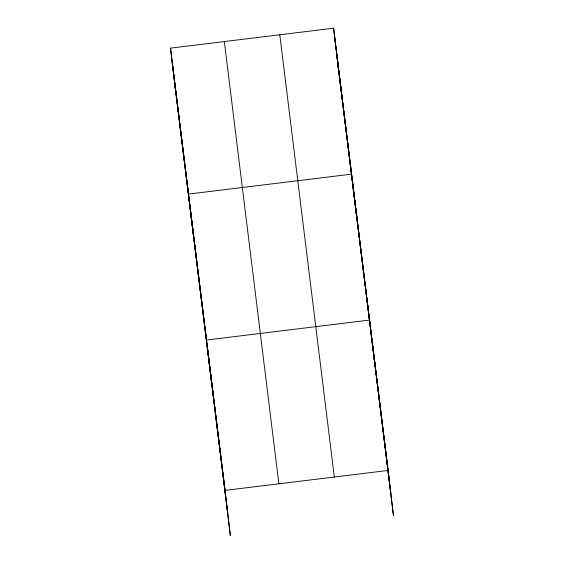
<?xml version="1.0" encoding="UTF-8"?>
<svg xmlns="http://www.w3.org/2000/svg" width="564" height="564" viewBox="0 0 564 564"><rect width="100%" height="100%" fill="white"/><g stroke="black" fill="none" stroke-linecap="round" stroke-linejoin="round"><path stroke-width="0.85" d="M175.855 93.561L170.518 48.144L333.606 28.2L389.618 482.988M188.517 194.079L351.605 174.135M206.516 340.022L369.603 320.077L374.94 365.493M174.579 82.718L230.394 535.8L225.057 490.384L388.145 470.439M336.356 51.599L390.894 493.831M337.667 62.773L393.482 515.856L387.115 462.085M279.786 34.785L334.325 477.017M224.338 41.56L278.877 483.799M170.518 48.144L225.057 490.384M171.992 60.693L227.807 513.776M385.057 445.377L387.56 466.28M382.998 428.668L385.501 449.571M379.903 403.612L383.442 432.87M377.845 386.904L380.347 407.807M374.757 361.841L378.289 391.099M372.691 345.133L375.201 366.043M367.488 302.91L370.019 324.039M365.366 285.736L367.904 306.872M362.194 259.983L365.782 289.706M360.072 242.816L362.61 263.952M357.957 225.642L360.488 246.778M354.784 199.889L358.373 229.611M352.662 182.722L355.2 203.858M350.547 165.555L356.941 219.558M347.368 139.802L350.963 169.517M345.253 122.628L347.784 143.764M343.138 105.461L345.669 126.597M339.958 79.707L343.554 109.43M337.843 62.541L340.374 83.676M334.663 36.787L338.259 66.503M333.606 28.2L338.943 73.616M222.999 473.675L225.501 494.579M219.904 448.613L223.443 477.87M217.845 431.904L220.348 452.814M214.757 406.848L218.289 436.106M212.698 390.14L215.201 411.043M210.633 373.431L213.143 394.335M207.545 348.376L211.077 377.633M205.458 331.435L211.852 385.438M202.279 305.681L205.874 335.404M200.164 288.514L202.695 309.65M198.042 271.34L200.58 292.476M194.869 245.587L198.457 275.31M192.747 228.42L195.285 249.556M190.632 211.253L193.163 232.389M187.459 185.5L193.854 239.503M185.337 168.326L187.875 189.462M183.222 151.159L185.753 172.295M180.043 125.405L183.638 155.128M177.928 108.239L180.459 129.375M175.813 91.065L178.344 112.201M172.633 65.311L176.229 95.034"/></g></svg>
